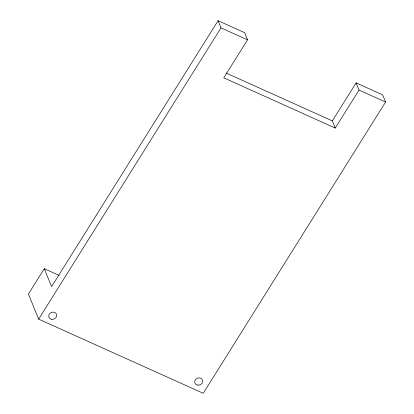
<?xml version="1.0" encoding="UTF-8"?>
<svg xmlns="http://www.w3.org/2000/svg" width="414" height="414" viewBox="0 0 414 414"><rect width="100%" height="100%" fill="white"/><g stroke="black" fill="none" stroke-linecap="round" stroke-linejoin="round"><path stroke-width="0.62" d="M59.274 275.465L44.272 268.707L28.416 294.033L38.662 319.142L203.258 393.3L385.584 102.03L382.655 94.858L356.107 82.898L332.328 120.888L335.257 128.061L359.036 90.071L356.107 82.898M335.257 128.061L223.757 77.827L247.536 39.837L244.607 32.659L218.059 20.7L51.59 286.638L44.272 268.707M38.662 319.142L220.988 27.873L218.059 20.7M220.988 27.873L247.536 39.837M359.036 90.071L385.584 102.03M226.106 73.03L332.328 120.888M51.615 319.313A4.093 3.56 -22.2 0 0 56.609 314.5A4.093 3.56 -22.2 0 0 49.913 313.377A4.093 3.56 -22.2 0 0 51.615 319.313M197.628 385.098A4.093 3.56 -22.2 0 0 202.622 380.285A4.093 3.56 -22.2 0 0 195.925 379.162A4.093 3.56 -22.2 0 0 197.628 385.098"/></g></svg>
